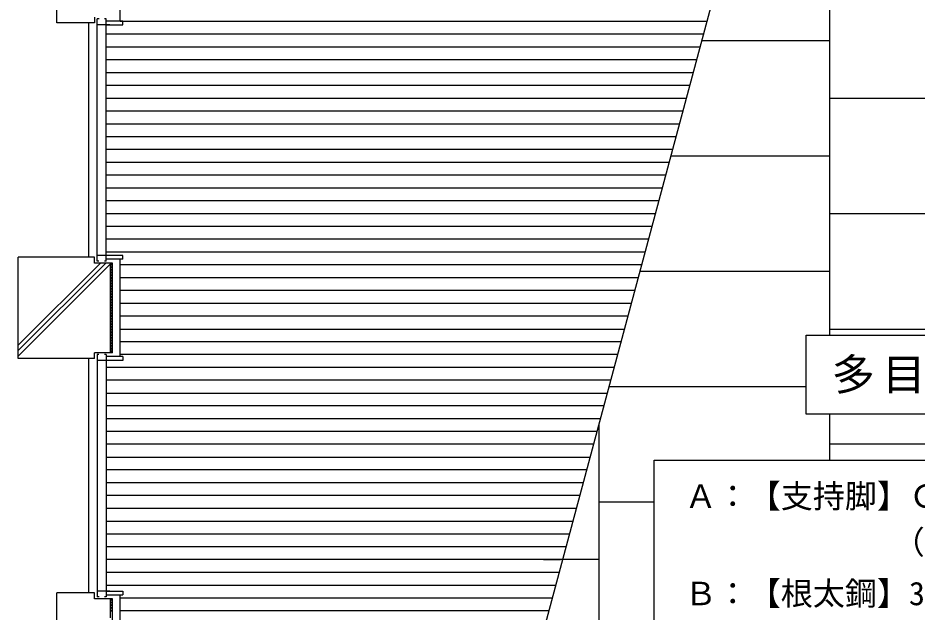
# Model space of a CAD drawing. Units: millimetres, scale not verified. Extents: x -20630 to 20620, y -14480 to 14258.
# Drawn here: x -14697 to -7681, y -2855 to 1781 of the extents above; entities that cross this region are included whole.
import ezdxf
from ezdxf.enums import TextEntityAlignment as Align

# ---------------------------------------------------------------- set-up
doc = ezdxf.new("R2010")
doc.units = ezdxf.units.MM
doc.header["$LTSCALE"] = 100
for name, color, linetype in [('0-1_中線', 7, 'Continuous'), ('1-4_細線', 1, 'Continuous'), ('1-6_文字', 7, 'Continuous'), ('1-7_極太線', 6, 'Continuous')]:
    doc.layers.add(name, color=color, linetype=linetype)
doc.styles.add('ＭＳ ゴシック', font='')
doc.styles.get('ＭＳ ゴシック').set_extended_font_data('MS Gothic')

msp = doc.modelspace()

# ---------------------------------------------------------------- linework, layer by layer
at = {"layer": '0-1_中線'}
for p, q in [((-14394.5, 1743.6), (-14394.5, 6758.6)), ((-13899.5, 1758.6), (-13899.5, 6703.6)), ((-14099.5, 1788.6), (-14099.5, 1743.6)), ((-14062.9, 1773.6), (-14079.5, 1773.6)), ((-14079.5, -116.4), (-14079.5, 1773.6)), ((-14009.5, 1773.6), (-14022.2, 1773.6)), ((-14009.5, -116.4), (-14009.5, 1773.6)), ((-14009.5, 1758.6), (-13879.5, 1758.6)), ((-13879.5, 1728.6), (-13879.5, 1758.6)), ((-14099.5, 1743.6), (-14394.5, 1743.6)), ((-14144.5, -86.4), (-14144.5, 1743.6)), ((-13980.7, 1728.6), (-14079.5, 1728.6)), ((-14009.5, 1715.3), (-14009.5, 1728.6)), ((-14005.2, 1728.6), (-13879.5, 1728.6)), ((-14010.2, -131.4), (-14696.6, -817.8)), ((-14694.5, -876.4), (-14694.5, -86.4)), ((-14694.5, -773.3), (-14052.6, -131.4)), ((-13974.5, -138.2), (-14692.4, -856)), ((-13959.5, -131.4), (-14099.5, -131.4)), ((-13879.5, -71.4), (-14079.5, -71.4)), ((-14066.3, -116.4), (-14079.5, -116.4)), ((-14009.5, -116.4), (-14020.3, -116.4)), ((-13879.5, -101.4), (-14009.5, -101.4)), ((-13974.5, -831.4), (-13974.5, -131.4)), ((-13974.5, -131.4), (-13974.5, -831.4)), ((-13974.5, -149.5), (-13959.5, -134.5)), ((-13959.5, -149.5), (-13974.5, -134.5)), ((-13959.5, -831.4), (-13959.5, -131.4)), ((-13899.5, -861.4), (-13899.5, -101.4)), ((-13879.5, -101.4), (-13879.5, -71.5)), ((-13974.5, -170.7), (-13959.5, -155.7)), ((-13959.5, -170.7), (-13974.5, -155.7)), ((-13974.5, -191.9), (-13959.5, -176.9)), ((-13959.5, -191.9), (-13974.5, -176.9)), ((-13974.5, -213.1), (-13959.5, -198.1)), ((-13959.5, -213.1), (-13974.5, -198.1)), ((-13974.5, -234.3), (-13959.5, -219.3)), ((-13959.5, -234.3), (-13974.5, -219.3)), ((-13974.5, -255.5), (-13959.5, -240.5)), ((-13959.5, -255.5), (-13974.5, -240.5)), ((-13974.5, -276.8), (-13959.5, -261.8)), ((-13959.5, -276.8), (-13974.5, -261.8)), ((-13974.5, -298), (-13959.5, -283)), ((-13959.5, -298), (-13974.5, -283)), ((-13974.5, -319.2), (-13959.5, -304.2)), ((-13959.5, -319.2), (-13974.5, -304.2)), ((-13974.5, -340.4), (-13959.5, -325.4)), ((-13959.5, -340.4), (-13974.5, -325.4)), ((-13974.5, -361.6), (-13959.5, -346.6)), ((-13959.5, -361.6), (-13974.5, -346.6)), ((-13974.5, -382.8), (-13959.5, -367.8)), ((-13959.5, -382.8), (-13974.5, -367.8)), ((-13974.5, -404), (-13959.5, -389)), ((-13959.5, -404), (-13974.5, -389)), ((-13974.5, -425.3), (-13959.5, -410.3)), ((-13959.5, -425.3), (-13974.5, -410.3)), ((-13974.5, -446.5), (-13959.5, -431.5)), ((-13959.5, -446.5), (-13974.5, -431.5)), ((-13974.5, -467.7), (-13959.5, -452.7)), ((-13959.5, -467.7), (-13974.5, -452.7)), ((-13974.5, -488.9), (-13959.5, -473.9)), ((-13959.5, -488.9), (-13974.5, -473.9)), ((-13974.5, -510.1), (-13959.5, -495.1)), ((-13959.5, -510.1), (-13974.5, -495.1)), ((-13974.5, -531.3), (-13959.5, -516.3)), ((-13959.5, -531.3), (-13974.5, -516.3)), ((-13974.5, -552.5), (-13959.5, -537.5)), ((-13959.5, -552.5), (-13974.5, -537.5)), ((-13974.5, -573.7), (-13959.5, -558.7)), ((-13959.5, -573.7), (-13974.5, -558.7)), ((-13974.5, -595), (-13959.5, -580)), ((-13959.5, -595), (-13974.5, -580)), ((-13974.5, -616.2), (-13959.5, -601.2)), ((-13959.5, -616.2), (-13974.5, -601.2)), ((-13974.5, -637.4), (-13959.5, -622.4)), ((-13959.5, -637.4), (-13974.5, -622.4)), ((-13974.5, -658.6), (-13959.5, -643.6)), ((-13959.5, -658.6), (-13974.5, -643.6)), ((-13974.5, -679.8), (-13959.5, -664.8)), ((-13959.5, -679.8), (-13974.5, -664.8)), ((-13974.5, -701), (-13959.5, -686)), ((-13959.5, -701), (-13974.5, -686)), ((-13974.5, -722.2), (-13959.5, -707.2)), ((-13959.5, -722.2), (-13974.5, -707.2)), ((-13974.5, -743.5), (-13959.5, -728.5)), ((-13959.5, -743.5), (-13974.5, -728.5)), ((-13974.5, -764.7), (-13959.5, -749.7)), ((-13959.5, -764.7), (-13974.5, -749.7)), ((-13974.5, -785.9), (-13959.5, -770.9)), ((-13959.5, -785.9), (-13974.5, -770.9)), ((-14099.5, -876.4), (-14099.5, -831.4)), ((-13959.5, -831.4), (-14099.5, -831.4)), ((-13974.5, -807.1), (-13959.5, -792.1)), ((-13959.5, -807.1), (-13974.5, -792.1)), ((-13974.5, -828.3), (-13959.5, -813.3)), ((-13959.5, -828.3), (-13974.5, -813.3)), ((-14099.5, -876.4), (-14694.5, -876.4)), ((-14144.5, -2706.4), (-14144.5, -876.4)), ((-14079.5, -846.4), (-14079.5, -2736.4)), ((-14066.3, -846.4), (-14079.5, -846.4)), ((-13879.5, -891.4), (-14079.5, -891.4)), ((-14009.5, -846.4), (-14020.3, -846.4)), ((-14009.5, -846.4), (-14009.5, -2736.4)), ((-13879.5, -861.4), (-14009.5, -861.4)), ((-13879.5, -861.4), (-13879.5, -891.2)), ((-14099.5, -2706.4), (-14394.5, -2706.4)), ((-14394.5, -8051.4), (-14394.5, -2706.4)), ((-14099.5, -2751.4), (-14099.5, -2706.4)), ((-13980.7, -2691.4), (-14079.5, -2691.4)), ((-14009.5, -2678), (-14009.5, -2691.4)), ((-14009.5, -2721.4), (-13879.5, -2721.4)), ((-14005.2, -2691.4), (-13879.5, -2691.4)), ((-13899.5, -7996.4), (-13899.5, -2721.4)), ((-13879.5, -2691.4), (-13879.5, -2721.4)), ((-13959.5, -2751.4), (-14099.5, -2751.4)), ((-14062.9, -2736.4), (-14079.5, -2736.4)), ((-14009.5, -2736.4), (-14022.2, -2736.4)), ((-13974.5, -2901.4), (-13974.5, -2751.4)), ((-13974.5, -2766.5), (-13959.5, -2751.5)), ((-13959.5, -2768), (-13974.5, -2753)), ((-13974.5, -2787.7), (-13959.5, -2772.7)), ((-13959.5, -2789.2), (-13974.5, -2774.2)), ((-13974.5, -2808.9), (-13959.5, -2793.9)), ((-13959.5, -2810.4), (-13974.5, -2795.4)), ((-13959.5, -8056.4), (-13959.5, -2751.4)), ((-13974.5, -2830.1), (-13959.5, -2815.1)), ((-13959.5, -2831.6), (-13974.5, -2816.6)), ((-13974.5, -2851.3), (-13959.5, -2836.3)), ((-13959.5, -2852.9), (-13974.5, -2837.9))]:
    msp.add_line(p, q, dxfattribs=at)
msp.add_lwpolyline([(-14099.5, -131.4), (-14099.5, -86.4), (-14694.5, -86.4)], dxfattribs=at)
at = {"layer": '1-4_細線'}
for p, q in [((-8362, -694.3), (-8362, 5330.4)), ((-8362, 1603.6), (-9360.6, 1603.6)), ((-6562, 1153.6), (-8362, 1153.6)), ((-8362, 703.6), (-9601.8, 703.6)), ((-6562, 253.6), (-8362, 253.6)), ((-8362, -196.4), (-9842.9, -196.4)), ((-8362, -646.4), (-6562, -646.4)), ((-8545.2, -1096.4), (-10084.1, -1096.4)), ((-8362, -1670.3), (-8362, -1310.5)), ((-10162, -7996.4), (-10162, -1387.3)), ((-6562, -1546.4), (-8362, -1546.4)), ((-10162, -1996.4), (-9733.4, -1996.4)), ((-10162, -2446.4), (-10445.8, -2446.4))]:
    msp.add_line(p, q, dxfattribs=at)
at = {"layer": '1-6_文字'}
for p, q in [((-12068.6, -8502.8), (-7683.9, 7861.1)), ((-6268.9, -1310.5), (-8545.2, -1310.5)), ((-9733.4, -3070.3), (-9733.4, -1670.3)), ((-9733.4, -1670.3), (-3414, -1670.3))]:
    msp.add_line(p, q, dxfattribs=at)
msp.add_lwpolyline([(-8545.2, -1310.5), (-8545.2, -694.3), (-6268.9, -694.3), (-6268.9, -1310.5)], dxfattribs=at)
at = {"layer": '1-7_極太線'}
for p, q in [((-9320.4, 1753.6), (-13899.5, 1753.6)), ((-9347.2, 1653.6), (-14009.5, 1653.6)), ((-9374, 1553.6), (-14009.5, 1553.6)), ((-9400.8, 1453.6), (-14009.5, 1453.6)), ((-9427.6, 1353.6), (-14009.5, 1353.6)), ((-9454.4, 1253.6), (-14009.5, 1253.6)), ((-9481.2, 1153.6), (-14009.5, 1153.6)), ((-9508, 1053.6), (-14009.5, 1053.6)), ((-9534.8, 953.6), (-14009.5, 953.6)), ((-9561.6, 853.6), (-14009.5, 853.6)), ((-9588.4, 753.6), (-14009.5, 753.6)), ((-11675, 653.6), (-14009.5, 653.6)), ((-9615.2, 653.6), (-11675, 653.6)), ((-11989.6, 553.6), (-14009.5, 553.6)), ((-9642, 553.6), (-11989.6, 553.6)), ((-11677.1, 453.6), (-14009.5, 453.6)), ((-9668.8, 453.6), (-11677.1, 453.6)), ((-9695.5, 353.6), (-14009.5, 353.6)), ((-9722.3, 253.6), (-14009.5, 253.6)), ((-9749.1, 153.6), (-14009.5, 153.6)), ((-9775.9, 53.6), (-14009.5, 53.6)), ((-9802.7, -46.4), (-14009.5, -46.4)), ((-9829.5, -146.4), (-13899.5, -146.4)), ((-9856.3, -246.4), (-13899.5, -246.4)), ((-9883.1, -346.4), (-13899.5, -346.4)), ((-9909.9, -446.4), (-13899.5, -446.4)), ((-9936.7, -546.4), (-13899.5, -546.4)), ((-13899.5, -646.4), (-9963.5, -646.4)), ((-9990.3, -746.4), (-13899.5, -746.4)), ((-10017.1, -846.4), (-13899.5, -846.4)), ((-10043.9, -946.4), (-14009.5, -946.4)), ((-10070.7, -1046.4), (-14009.5, -1046.4)), ((-14009.5, -1146.4), (-10097.5, -1146.4)), ((-10124.3, -1246.4), (-14009.5, -1246.4)), ((-10151.1, -1346.4), (-14009.5, -1346.4)), ((-10177.9, -1446.4), (-14009.5, -1446.4)), ((-10204.7, -1546.4), (-14009.5, -1546.4)), ((-14009.5, -1646.4), (-10231.4, -1646.4)), ((-10258.2, -1746.4), (-14009.5, -1746.4)), ((-10285, -1846.4), (-14009.5, -1846.4)), ((-10311.8, -1946.4), (-14009.5, -1946.4)), ((-10338.6, -2046.4), (-14009.5, -2046.4)), ((-14009.5, -2146.4), (-10365.4, -2146.4)), ((-10392.2, -2246.4), (-14009.5, -2246.4)), ((-10419, -2346.4), (-14009.5, -2346.4)), ((-10445.8, -2446.4), (-14009.5, -2446.4)), ((-10595.8, -2446.4), (-10462, -2446.4)), ((-10472.6, -2546.4), (-14009.5, -2546.4)), ((-14009.5, -2646.4), (-10499.4, -2646.4)), ((-10526.2, -2746.4), (-13899.5, -2746.4)), ((-10553, -2846.4), (-13899.5, -2846.4))]:
    msp.add_line(p, q, dxfattribs=at)

# ---------------------------------------------------------------- texts
at = {"layer": '1-6_文字', "style": 'ＭＳ ゴシック'}
for s, p in [('Ａ：【支持脚】ＧＴクイーンプレートタイプ ＠900', (-9494, -2097.4)), ('（根太シングル工法）', (-7870.8, -2456.8)), ('Ｂ：【根太鋼】30×40×16×1.6 ＠300', (-9494, -2857.2))]:
    msp.add_text(s, height=183.3, dxfattribs=at).set_placement(p, align=Align.BOTTOM_LEFT)
at = {"layer": '1-6_文字', "insert": (-8346.8, -1152.6), "char_height": 247.4, "attachment_point": 7, "style": 'ＭＳ ゴシック'}
msp.add_mtext('\\T1.17;多目的教室', dxfattribs=at)

doc.saveas('drawing.dxf')
